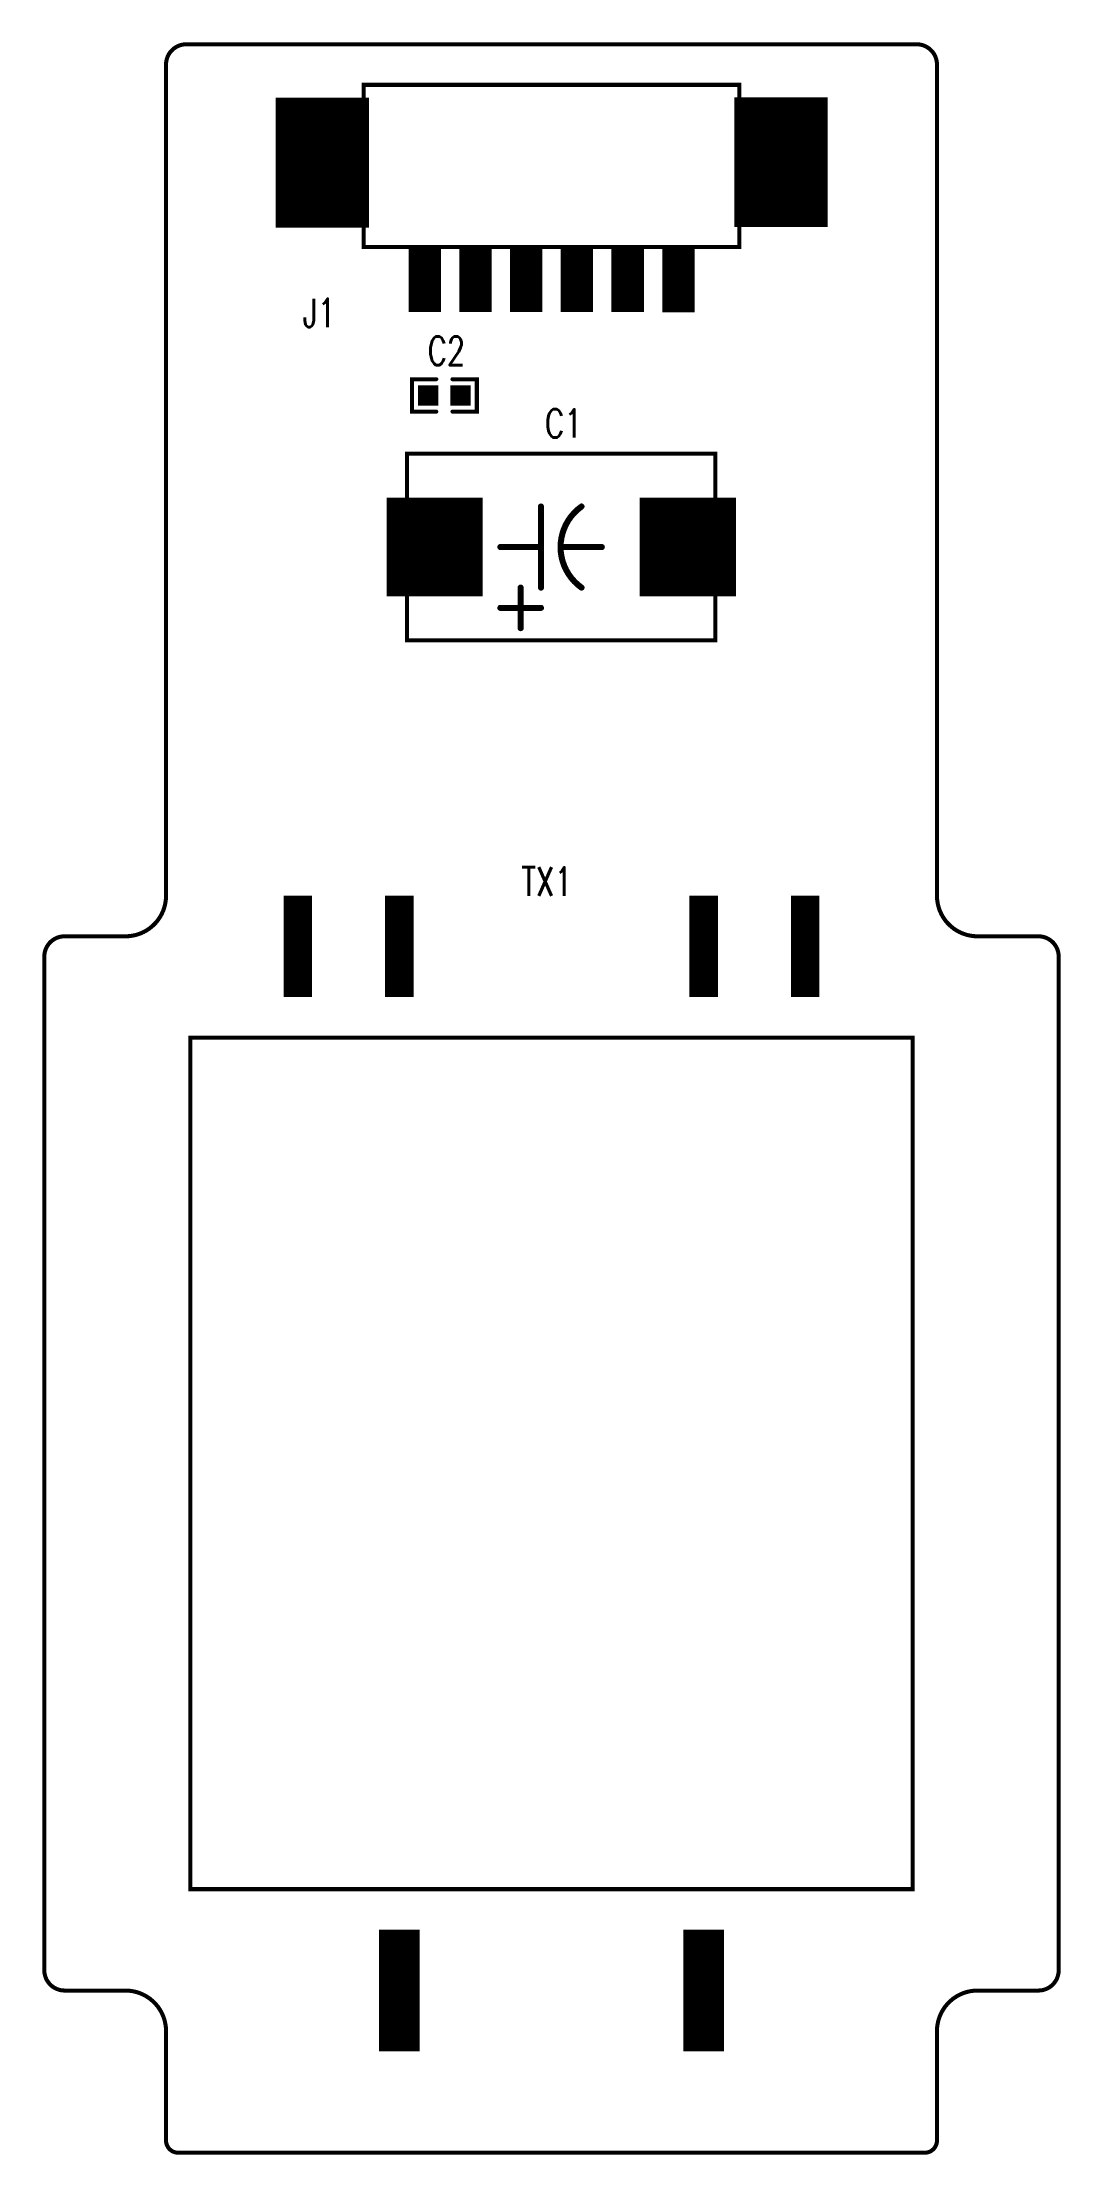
# Model space of a CAD drawing. Extents: x -1.1 to 24.1, y -0.1 to 52.
import ezdxf
from ezdxf.enums import TextEntityAlignment as Align

# ---------------------------------------------------------------- set-up
doc = ezdxf.new("R2010")
doc.units = 0
for name, color, linetype in [('BOARD_OUTLINE_00', 254, 'CONTINUOUS'), ('DRIL_NPLTE_THRU_01', 96, 'CONTINUOUS'), ('DRIL_PLTE_THRU_01', 96, 'CONTINUOUS'), ('PADS_INNER', 3, 'CONTINUOUS'), ('PADS_TOP', 3, 'CONTINUOUS'), ('PART_NAME_01', 254, 'CONTINUOUS'), ('PART_TOP_2DLINE_00', 254, 'CONTINUOUS'), ('PART_TOP_2DLINE_01', 254, 'CONTINUOUS')]:
    doc.layers.add(name, color=color, linetype=linetype)
doc.styles.add('W0$1', font='simplex', dxfattribs={"width": 0.75})

# ---------------------------------------------------------------- blocks, each defined once
blk = doc.blocks.new('SMOOTH_0$1')
at = {"const_width": 0.05}
blk.add_lwpolyline([(-0.025, 0, 1), (0.025, 0, 1)], format="xyb", close=True, dxfattribs=at)
blk = doc.blocks.new('BOARD_3')
at = {"layer": 'BOARD_OUTLINE_00', "const_width": 0.1}
blk.add_lwpolyline([(2, 0.3, 0.414214), (2.3, 0), (20.7, 0, 0.414214), (21, 0.3), (21, 3, -0.414214), (22, 4), (23.5, 4, 0.414214), (24, 4.5), (24, 29.5, 0.414214), (23.5, 30), (22, 30, -0.414214), (21, 31), (21, 51.5, 0.414214), (20.5, 52), (2.5, 52, 0.414214), (2, 51.5), (2, 31, -0.414214), (1, 30), (-0.5, 30, 0.414214), (-1, 29.5), (-1, 4.5, 0.414214), (-0.5, 4), (1, 4, -0.414214), (2, 3)], format="xyb", close=True, dxfattribs=at)
at = {"layer": 'BOARD_OUTLINE_00'}
for p in [(2, 0.3), (2.3, 0)]:
    blk.add_blockref('SMOOTH_0$1', p, dxfattribs=at)
blk = doc.blocks.new('PART_BODY_TOP_4')
at = {"layer": 'PART_TOP_2DLINE_01', "const_width": 0.1}
for points in [[(-0.2, 0.4), (-0.8, 0.4), (-0.8, -0.4), (-0.2, -0.4)], [(0.2, 0.4), (0.8, 0.4), (0.8, -0.4), (0.2, -0.4)]]:
    blk.add_lwpolyline(points, dxfattribs=at)
at = {"layer": 'PART_TOP_2DLINE_01'}
for p in [(-0.8, 0.4), (-0.2, 0.4), (0.2, 0.4), (0.8, 0.4), (-0.8, -0.4), (-0.2, -0.4), (0.2, -0.4), (0.8, -0.4)]:
    blk.add_blockref('SMOOTH_0$1', p, dxfattribs=at)
blk = doc.blocks.new('DRIL_HOLE_0')
blk.add_lwpolyline([(0, 0, 1), (0, 0, 1)], format="xyb", close=True)
blk = doc.blocks.new('PAD_0')
blk.add_lwpolyline([(0, 0, 1), (0, 0, 1)], format="xyb", close=True)
blk = doc.blocks.new('PAD_1')
at = {"const_width": 0.5}
blk.add_lwpolyline([(-0.25, 0), (0.25, 0)], dxfattribs=at)
blk = doc.blocks.new('STK_TOP_296')
at = {"layer": 'DRIL_NPLTE_THRU_01'}
blk.add_blockref('DRIL_HOLE_0', (0, 0), dxfattribs=at)
at = {"layer": 'PADS_INNER'}
blk.add_blockref('PAD_0', (0, 0), dxfattribs=at)
at = {"layer": 'PADS_TOP'}
blk.add_blockref('PAD_1', (0, 0), dxfattribs=at)
blk = doc.blocks.new('SYM_TOP_4')
for name, p in [('STK_TOP_296', (-0.4, 0)), ('PART_BODY_TOP_4', (0, 0)), ('STK_TOP_296', (0.4, 0))]:
    blk.add_blockref(name, p)
blk = doc.blocks.new('PART_TOP_0')
blk.add_blockref('SYM_TOP_4', (0, 0))
at = {"layer": 'PART_NAME_01', "style": 'W0$1', "width": 0.75}
blk.add_text('C2', height=0.7, dxfattribs=at).set_placement((0.05, 1.1), align=Align.MIDDLE_CENTER)
blk = doc.blocks.new('SMOOTH_0$15')
at = {"const_width": 0.075}
blk.add_lwpolyline([(-0.0375, 0, 1), (0.0375, 0, 1)], format="xyb", close=True, dxfattribs=at)
blk = doc.blocks.new('PART_BODY_TOP_7')
at = {"layer": 'PART_TOP_2DLINE_00', "const_width": 0.1}
blk.add_lwpolyline([(-3.8, -2.3), (3.8, -2.3), (3.8, 2.3), (-3.8, 2.3)], close=True, dxfattribs=at)
at = {"layer": 'PART_TOP_2DLINE_00', "const_width": 0.15}
for points in [[(1, 2), (1, 1)], [(0, 0), (-1, 0)]]:
    blk.add_lwpolyline(points, dxfattribs=at)
blk.add_lwpolyline([(-0.5, 1, -0.516691), (-0.5, -1)], format="xyb", dxfattribs=at)
at = {"layer": 'PART_TOP_2DLINE_01', "const_width": 0.15}
for points in [[(0.5, 1.5), (1.5, 1.5)], [(0.5, 1), (0.5, -1)], [(0.5, 0), (1.5, 0)]]:
    blk.add_lwpolyline(points, dxfattribs=at)
at = {"layer": 'PART_TOP_2DLINE_00'}
for name, p in [('SMOOTH_0$1', (-3.8, 2.3)), ('SMOOTH_0$1', (3.8, 2.3)), ('SMOOTH_0$15', (1, 2)), ('SMOOTH_0$15', (-0.5, 1)), ('SMOOTH_0$15', (1, 1)), ('SMOOTH_0$15', (-1, 0)), ('SMOOTH_0$15', (0, 0)), ('SMOOTH_0$15', (-0.5, -1)), ('SMOOTH_0$1', (-3.8, -2.3)), ('SMOOTH_0$1', (3.8, -2.3))]:
    blk.add_blockref(name, p, dxfattribs=at)
at = {"layer": 'PART_TOP_2DLINE_01'}
for p in [(0.5, 1.5), (1.5, 1.5), (0.5, 1), (0.5, 0), (1.5, 0), (0.5, -1)]:
    blk.add_blockref('SMOOTH_0$15', p, dxfattribs=at)
blk = doc.blocks.new('PAD_2')
at = {"const_width": 2.37}
blk.add_lwpolyline([(-1.215, 0), (1.215, 0)], dxfattribs=at)
blk = doc.blocks.new('STK_TOP_522')
at = {"layer": 'DRIL_PLTE_THRU_01'}
blk.add_blockref('DRIL_HOLE_0', (0, 0), dxfattribs=at)
at = {"layer": 'PADS_INNER'}
blk.add_blockref('PAD_0', (0, 0), dxfattribs=at)
at = {"layer": 'PADS_TOP', "rotation": 90}
blk.add_blockref('PAD_2', (0, 0), dxfattribs=at)
blk = doc.blocks.new('SYM_TOP_7')
for name, p in [('STK_TOP_522', (-3.12, 0)), ('PART_BODY_TOP_7', (0, 0)), ('STK_TOP_522', (3.12, 0))]:
    blk.add_blockref(name, p)
blk = doc.blocks.new('PART_TOP_5')
blk.add_blockref('SYM_TOP_7', (0, 0))
at = {"layer": 'PART_NAME_01', "style": 'W0$1', "width": 0.75}
blk.add_text('C1', height=0.7, rotation=180, dxfattribs=at).set_placement((0.4, -2.7))
blk = doc.blocks.new('PART_BODY_TOP_10')
at = {"layer": 'PART_TOP_2DLINE_00', "const_width": 0.1}
blk.add_lwpolyline([(-10.5, -8.9), (10.5, -8.9), (10.5, 8.9), (-10.5, 8.9)], close=True, dxfattribs=at)
at = {"layer": 'PART_TOP_2DLINE_00'}
for p in [(-10.5, 8.9), (10.5, 8.9), (-10.5, -8.9), (10.5, -8.9)]:
    blk.add_blockref('SMOOTH_0$1', p, dxfattribs=at)
blk = doc.blocks.new('PAD_3')
at = {"const_width": 0.7}
blk.add_lwpolyline([(-1.25, 0), (1.25, 0)], dxfattribs=at)
blk = doc.blocks.new('STK_TOP_539')
at = {"layer": 'DRIL_PLTE_THRU_01'}
blk.add_blockref('DRIL_HOLE_0', (0, 0), dxfattribs=at)
at = {"layer": 'PADS_INNER'}
blk.add_blockref('PAD_0', (0, 0), dxfattribs=at)
at = {"layer": 'PADS_TOP'}
blk.add_blockref('PAD_3', (0, 0), dxfattribs=at)
blk = doc.blocks.new('PAD_4')
at = {"const_width": 1}
blk.add_lwpolyline([(-1.5, 0), (1.5, 0)], dxfattribs=at)
blk = doc.blocks.new('STK_TOP_537')
at = {"layer": 'DRIL_PLTE_THRU_01'}
blk.add_blockref('DRIL_HOLE_0', (0, 0), dxfattribs=at)
at = {"layer": 'PADS_INNER'}
blk.add_blockref('PAD_0', (0, 0), dxfattribs=at)
at = {"layer": 'PADS_TOP'}
blk.add_blockref('PAD_4', (0, 0), dxfattribs=at)
blk = doc.blocks.new('SYM_TOP_10')
for name, p in [('PART_BODY_TOP_10', (0, 0)), ('STK_TOP_539', (-12.75, 6.25)), ('STK_TOP_537', (13, 3.75)), ('STK_TOP_539', (-12.75, 3.75)), ('STK_TOP_539', (-12.75, -3.75)), ('STK_TOP_537', (13, -3.75)), ('STK_TOP_539', (-12.75, -6.25))]:
    blk.add_blockref(name, p)
blk = doc.blocks.new('PART_TOP_8')
blk.add_blockref('SYM_TOP_10', (0, 0))
at = {"layer": 'PART_NAME_01', "style": 'W0$1', "width": 0.75}
blk.add_text('TX1', height=0.7, rotation=90, dxfattribs=at).set_placement((-14.002, -0.742))
blk = doc.blocks.new('PART_BODY_TOP_12')
at = {"layer": 'PART_TOP_2DLINE_00', "const_width": 0.1}
blk.add_lwpolyline([(-4.63, 0), (4.63, 0), (4.63, -4), (-4.63, -4)], close=True, dxfattribs=at)
at = {"layer": 'PART_TOP_2DLINE_00'}
for p in [(-4.63, 0), (4.63, 0), (-4.63, -4), (4.63, -4)]:
    blk.add_blockref('SMOOTH_0$1', p, dxfattribs=at)
blk = doc.blocks.new('PAD_5')
at = {"const_width": 0.8}
blk.add_lwpolyline([(-0.8, 0), (0.8, 0)], dxfattribs=at)
blk = doc.blocks.new('STK_TOP_471')
at = {"layer": 'DRIL_PLTE_THRU_01'}
blk.add_blockref('DRIL_HOLE_0', (0, 0), dxfattribs=at)
at = {"layer": 'PADS_INNER'}
blk.add_blockref('PAD_0', (0, 0), dxfattribs=at)
at = {"layer": 'PADS_TOP', "rotation": 90}
blk.add_blockref('PAD_5', (0, 0), dxfattribs=at)
blk = doc.blocks.new('PAD_6')
at = {"const_width": 2.3}
blk.add_lwpolyline([(-1.6, 0), (1.6, 0)], dxfattribs=at)
blk = doc.blocks.new('STK_TOP_525')
at = {"layer": 'DRIL_PLTE_THRU_01'}
blk.add_blockref('DRIL_HOLE_0', (0, 0), dxfattribs=at)
at = {"layer": 'PADS_INNER'}
blk.add_blockref('PAD_0', (0, 0), dxfattribs=at)
at = {"layer": 'PADS_TOP', "rotation": 90}
blk.add_blockref('PAD_6', (0, 0), dxfattribs=at)
blk = doc.blocks.new('SYM_TOP_12')
for name, p in [('STK_TOP_471', (-3.13, 0.81)), ('STK_TOP_471', (-1.876, 0.801)), ('STK_TOP_471', (-0.626, 0.801)), ('STK_TOP_471', (0.624, 0.801)), ('STK_TOP_471', (1.874, 0.801)), ('STK_TOP_471', (3.124, 0.801)), ('STK_TOP_525', (-5.654, -2.091)), ('STK_TOP_525', (5.65, -2.08)), ('PART_BODY_TOP_12', (0, 0))]:
    blk.add_blockref(name, p)
blk = doc.blocks.new('PART_TOP_11')
blk.add_blockref('SYM_TOP_12', (0, 0))
at = {"layer": 'PART_NAME_01', "style": 'W0$1', "width": 0.75}
blk.add_text('J1', height=0.7, rotation=180, dxfattribs=at).set_placement((6.128, 1.975))

msp = doc.modelspace()

# ---------------------------------------------------------------- block references
for name, p in [('BOARD_3', (0, 0)), ('PART_TOP_0', (8.86, 43.34))]:
    msp.add_blockref(name, p)
for name, p, rotation in [('PART_TOP_11', (11.5, 47), 180), ('PART_TOP_5', (11.74, 39.6), 180), ('PART_TOP_8', (11.5, 17), 270)]:
    msp.add_blockref(name, p, dxfattribs=dict(rotation=rotation))

doc.saveas('drawing.dxf')
